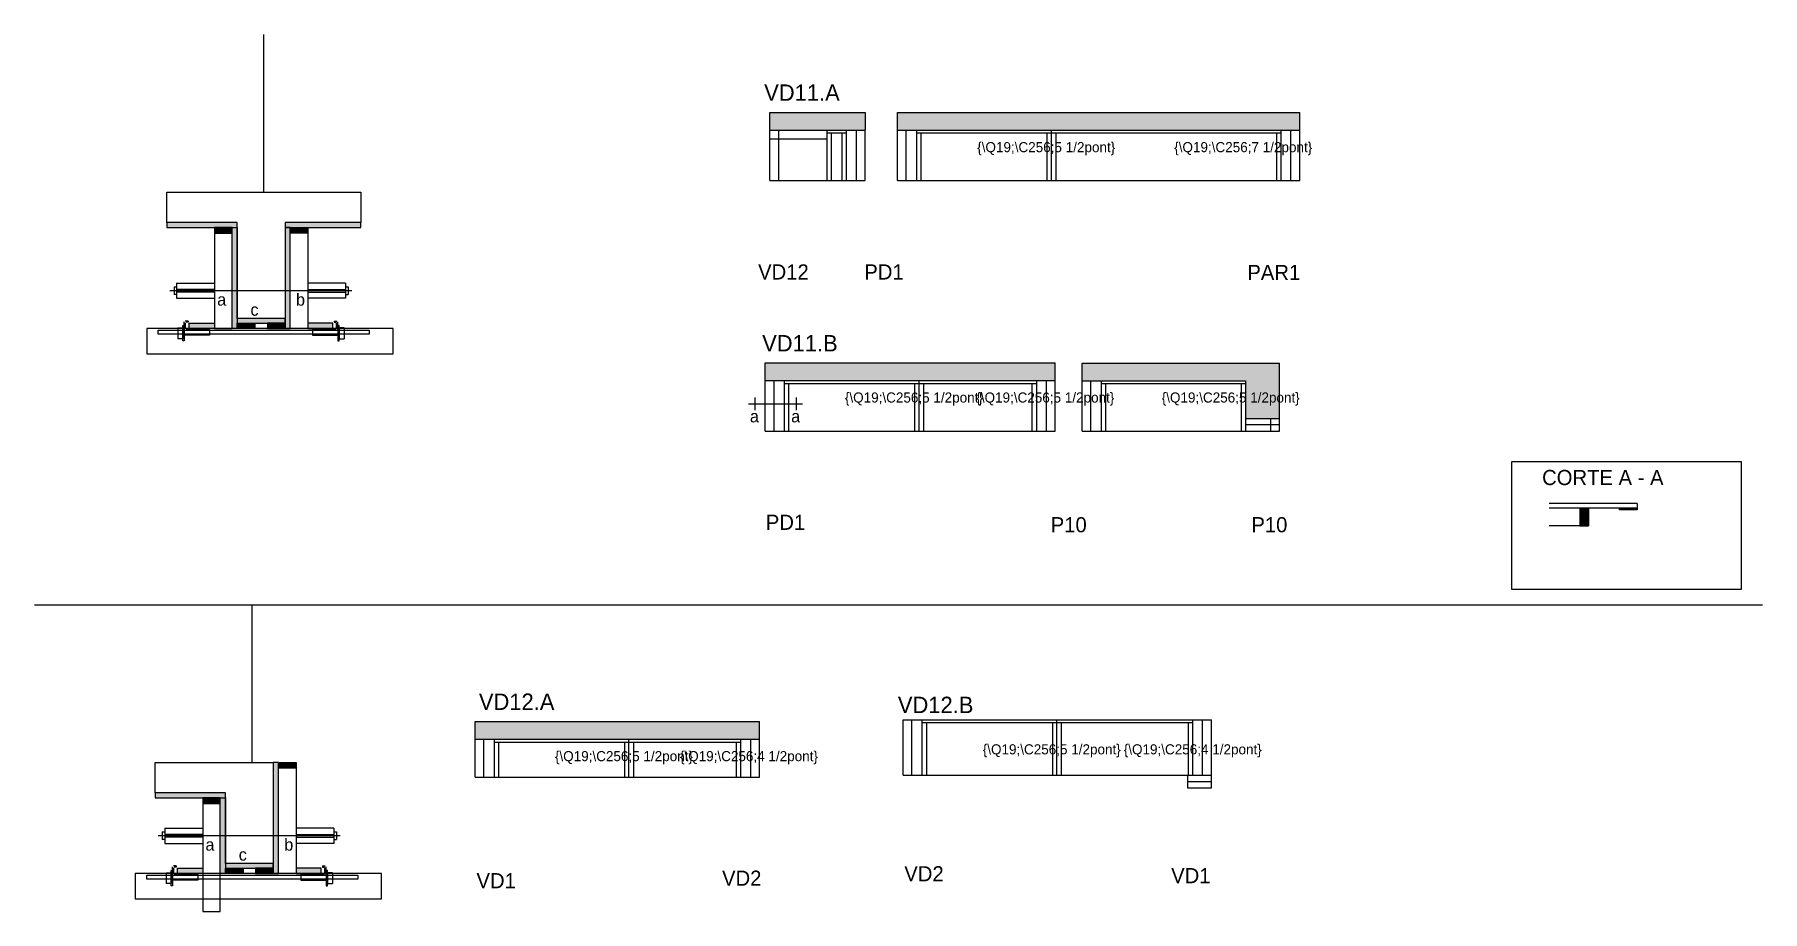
# Model space of a CAD drawing. Header units: metres. Extents: x 4978 to 6348, y 1783 to 2478.
import ezdxf

# ---------------------------------------------------------------- set-up
doc = ezdxf.new("R2010")
doc.units = ezdxf.units.M
for name, color, linetype in [('5', 7, 'Continuous'), ('barrote', 7, 'Continuous'), ('CONCRETO', 7, 'Continuous'), ('COTA', 7, 'Continuous'), ('Cotas', 7, 'Continuous'), ('detalhes', 7, 'Continuous'), ('Hachura', 7, 'Continuous'), ('Madeira', 7, 'Continuous'), ('NOMENCLATURA', 7, 'Continuous'), ('Painéis', 7, 'Continuous'), ('presilha', 7, 'Continuous'), ('SARR_2.2x7', 7, 'Continuous'), ('SARR_3.5x7', 7, 'Continuous'), ('SCO-___-LAJ', 7, 'Continuous'), ('TENSOR', 7, 'Continuous'), ('texto', 7, 'Continuous'), ('TEXTO PILAR', 7, 'Continuous'), ('Texto Seção', 7, 'Continuous')]:
    doc.layers.add(name, color=color, linetype=linetype)

msp = doc.modelspace()

# ---------------------------------------------------------------- hatches: boundary and pattern name
at = {"layer": 'COTA'}
h = msp.add_hatch(color=7, dxfattribs=at)
h.dxf.hatch_style = 1
h.paths.add_polyline_path([(5636.3, 2416), (5560.8, 2416), (5560.8, 2402), (5636.3, 2402), (5636.3, 2416)])
h = msp.add_hatch(color=7, dxfattribs=at)
h.dxf.hatch_style = 1
h.paths.add_polyline_path([(5980.9, 2402), (5980.9, 2416), (5980.9, 2416), (5661.9, 2416), (5661.9, 2416), (5661.9, 2402), (5661.9, 2402), (5980.9, 2402)])
h = msp.add_hatch(color=7, dxfattribs=at)
h.dxf.hatch_style = 1
h.paths.add_polyline_path([(5787, 2203.5), (5787, 2217.5), (5787, 2217.5), (5557, 2217.5), (5557, 2217.5), (5557, 2203.5), (5557, 2203.5), (5787, 2203.5)])
h = msp.add_hatch(color=7, dxfattribs=at)
h.dxf.hatch_style = 1
h.paths.add_polyline_path([(5808.3, 2217.4), (5808.3, 2203.4), (5808.3, 2203.4), (5937.8, 2203.4), (5937.8, 2203.4), (5937.8, 2173.4), (5937.8, 2173.4), (5964.8, 2173.4), (5964.8, 2173.4), (5964.8, 2217.4), (5964.8, 2217.4), (5808.3, 2217.4)])
h = msp.add_hatch(color=7, dxfattribs=at)
h.dxf.hatch_style = 1
h.paths.add_polyline_path([(5552.5, 1919.3), (5552.5, 1933.3), (5552.5, 1933.3), (5327, 1933.3), (5327, 1933.3), (5327, 1919.3), (5327, 1919.3), (5552.5, 1919.3)])
at = {"layer": 'Hachura'}
h = msp.add_hatch(color=7, dxfattribs=at)
h.dxf.hatch_style = 1
h.paths.add_polyline_path([(5138.3, 2324.7), (5138.3, 2328.7), (5138.3, 2328.7), (5082.7, 2328.7), (5082.7, 2328.7), (5082.7, 2324.7), (5082.7, 2324.7), (5138.3, 2324.7)])
h = msp.add_hatch(color=7, dxfattribs=at)
h.dxf.hatch_style = 1
h.paths.add_polyline_path([(5134.3, 2320.3), (5134.3, 2324.7), (5134.3, 2324.7), (5120.3, 2324.7), (5120.3, 2324.7), (5120.3, 2320.3), (5120.3, 2320.3), (5134.3, 2320.3)])
h = msp.add_hatch(color=7, dxfattribs=at)
h.dxf.hatch_style = 1
h.paths.add_polyline_path([(5138.3, 2324.7), (5134.3, 2324.7), (5134.3, 2324.7), (5134.3, 2244.7), (5134.3, 2244.7), (5138.3, 2244.7), (5138.3, 2244.7), (5138.3, 2324.7)])
h = msp.add_hatch(color=7, dxfattribs=at)
h.dxf.hatch_style = 1
h.paths.add_polyline_path([(5236.3, 2324.7), (5236.3, 2328.7), (5236.3, 2328.7), (5176.3, 2328.7), (5176.3, 2328.7), (5176.3, 2324.7), (5176.3, 2324.7), (5236.3, 2324.7)])
h = msp.add_hatch(color=7, dxfattribs=at)
h.dxf.hatch_style = 1
h.paths.add_polyline_path([(5180.3, 2324.7), (5176.3, 2324.7), (5176.3, 2324.7), (5176.3, 2244.7), (5176.3, 2244.7), (5180.3, 2244.7), (5180.3, 2244.7), (5180.3, 2324.7)])
h = msp.add_hatch(color=7, dxfattribs=at)
h.dxf.hatch_style = 1
h.paths.add_polyline_path([(5180.3, 2320.3), (5180.3, 2324.7), (5180.3, 2324.7), (5194.3, 2324.7), (5194.3, 2324.7), (5194.3, 2320.3), (5194.3, 2320.3), (5180.3, 2320.3)])
h = msp.add_hatch(color=7, dxfattribs=at)
h.dxf.hatch_style = 1
h.paths.add_polyline_path([(5100.3, 2244.7), (5100.3, 2249.1), (5100.3, 2249.1), (5120.3, 2249.1), (5120.3, 2249.1), (5120.3, 2244.7), (5120.3, 2244.7), (5100.3, 2244.7)])
h = msp.add_hatch(color=7, dxfattribs=at)
h.dxf.hatch_style = 1
h.paths.add_polyline_path([(5176.3, 2249.1), (5176.3, 2252.7), (5176.3, 2252.7), (5138.3, 2252.7), (5138.3, 2252.7), (5138.3, 2249.1), (5138.3, 2249.1), (5176.3, 2249.1)])
h = msp.add_hatch(color=7, dxfattribs=at)
h.dxf.hatch_style = 1
h.paths.add_polyline_path([(5138.3, 2244.7), (5138.3, 2249.1), (5138.3, 2249.1), (5152.3, 2249.1), (5152.3, 2249.1), (5152.3, 2244.7), (5152.3, 2244.7), (5138.3, 2244.7)])
h = msp.add_hatch(color=7, dxfattribs=at)
h.dxf.hatch_style = 1
h.paths.add_polyline_path([(5176.3, 2244.7), (5176.3, 2249.1), (5176.3, 2249.1), (5162.3, 2249.1), (5162.3, 2249.1), (5162.3, 2244.7), (5162.3, 2244.7), (5176.3, 2244.7)])
h = msp.add_hatch(color=7, dxfattribs=at)
h.dxf.hatch_style = 1
h.paths.add_polyline_path([(5214.3, 2244.7), (5214.3, 2249.1), (5214.3, 2249.1), (5194.3, 2249.1), (5194.3, 2249.1), (5194.3, 2244.7), (5194.3, 2244.7), (5214.3, 2244.7)])
h = msp.add_hatch(color=7, dxfattribs=at)
h.dxf.hatch_style = 1
h.paths.add_polyline_path([(6209.9, 2102.5), (6202.9, 2102.5), (6202.9, 2088.5), (6209.9, 2088.5), (6209.9, 2102.5)])
h = msp.add_hatch(color=7, dxfattribs=at)
h.dxf.hatch_style = 1
h.paths.add_polyline_path([(6234.3, 2102.5), (6234.3, 2101.1), (6234.3, 2101.1), (6248.3, 2101.1), (6248.3, 2101.1), (6248.3, 2102.5), (6248.3, 2102.5), (6234.3, 2102.5)])
h = msp.add_hatch(color=7, dxfattribs=at)
h.dxf.hatch_style = 1
h.paths.add_polyline_path([(5171, 1900.8), (5167, 1900.8), (5167, 1900.8), (5167, 1812.8), (5167, 1812.8), (5171, 1812.8), (5171, 1812.8), (5171, 1900.8)])
h = msp.add_hatch(color=7, dxfattribs=at)
h.dxf.hatch_style = 1
h.paths.add_polyline_path([(5171, 1896.4), (5171, 1900.8), (5171, 1900.8), (5185, 1900.8), (5185, 1900.8), (5185, 1896.4), (5185, 1896.4), (5171, 1896.4)])
h = msp.add_hatch(color=7, dxfattribs=at)
h.dxf.hatch_style = 1
h.paths.add_polyline_path([(5129, 1872.8), (5129, 1876.8), (5129, 1876.8), (5073.4, 1876.8), (5073.4, 1876.8), (5073.4, 1872.8), (5073.4, 1872.8), (5129, 1872.8)])
h = msp.add_hatch(color=7, dxfattribs=at)
h.dxf.hatch_style = 1
h.paths.add_polyline_path([(5125, 1868.4), (5125, 1872.8), (5125, 1872.8), (5111, 1872.8), (5111, 1872.8), (5111, 1868.4), (5111, 1868.4), (5125, 1868.4)])
h = msp.add_hatch(color=7, dxfattribs=at)
h.dxf.hatch_style = 1
h.paths.add_polyline_path([(5129, 1872.8), (5125, 1872.8), (5125, 1872.8), (5125, 1812.8), (5125, 1812.8), (5129, 1812.8), (5129, 1812.8), (5129, 1872.8)])
h = msp.add_hatch(color=7, dxfattribs=at)
h.dxf.hatch_style = 1
h.paths.add_polyline_path([(5091, 1812.8), (5091, 1817.2), (5091, 1817.2), (5111, 1817.2), (5111, 1817.2), (5111, 1812.8), (5111, 1812.8), (5091, 1812.8)])
h = msp.add_hatch(color=7, dxfattribs=at)
h.dxf.hatch_style = 1
h.paths.add_polyline_path([(5167, 1817.2), (5167, 1820.8), (5167, 1820.8), (5129, 1820.8), (5129, 1820.8), (5129, 1817.2), (5129, 1817.2), (5167, 1817.2)])
h = msp.add_hatch(color=7, dxfattribs=at)
h.dxf.hatch_style = 1
h.paths.add_polyline_path([(5129, 1812.8), (5129, 1817.2), (5129, 1817.2), (5143, 1817.2), (5143, 1817.2), (5143, 1812.8), (5143, 1812.8), (5129, 1812.8)])
h = msp.add_hatch(color=7, dxfattribs=at)
h.dxf.hatch_style = 1
h.paths.add_polyline_path([(5167, 1812.8), (5167, 1817.2), (5167, 1817.2), (5153, 1817.2), (5153, 1817.2), (5153, 1812.8), (5153, 1812.8), (5167, 1812.8)])
h = msp.add_hatch(color=7, dxfattribs=at)
h.dxf.hatch_style = 1
h.paths.add_polyline_path([(5205, 1812.8), (5205, 1817.2), (5205, 1817.2), (5185, 1817.2), (5185, 1817.2), (5185, 1812.8), (5185, 1812.8), (5205, 1812.8)])

# ---------------------------------------------------------------- linework, layer by layer
at = {"color": 7, "lineweight": 25}
for p, q in [((5088.3, 2277.7), (5088.3, 2271.7)), ((5088.3, 2277.7), (5090.3, 2277.7)), ((5090.3, 2280.7), (5090.3, 2268.7)), ((5090.3, 2280.7), (5120.3, 2280.7)), ((5120.3, 2275.7), (5090.3, 2275.7)), ((5224.3, 2280.7), (5194.3, 2280.7)), ((5194.3, 2275.7), (5224.3, 2275.7)), ((5224.3, 2280.7), (5224.3, 2268.7)), ((5224.3, 2277.7), (5226.3, 2277.7)), ((5226.3, 2277.7), (5226.3, 2271.7)), ((5090.3, 2271.7), (5088.3, 2271.7)), ((5120.3, 2273.7), (5090.3, 2273.7)), ((5090.3, 2268.7), (5120.3, 2268.7)), ((5194.3, 2273.7), (5224.3, 2273.7)), ((5224.3, 2268.7), (5194.3, 2268.7)), ((5224.3, 2271.7), (5226.3, 2271.7)), ((5079, 1845.8), (5079, 1839.8)), ((5079, 1845.8), (5081, 1845.8)), ((5081, 1839.8), (5079, 1839.8)), ((5081, 1848.8), (5081, 1836.8)), ((5081, 1848.8), (5111, 1848.8)), ((5111, 1843.8), (5081, 1843.8)), ((5111, 1841.8), (5081, 1841.8)), ((5081, 1836.8), (5111, 1836.8)), ((5215, 1848.8), (5185, 1848.8)), ((5185, 1843.8), (5215, 1843.8)), ((5185, 1841.8), (5215, 1841.8)), ((5215, 1836.8), (5185, 1836.8)), ((5215, 1848.8), (5215, 1836.8)), ((5215, 1845.8), (5217, 1845.8)), ((5215, 1839.8), (5217, 1839.8)), ((5217, 1845.8), (5217, 1839.8))]:
    msp.add_line(p, q, dxfattribs=at)
at = {"layer": 'barrote', "color": 7, "lineweight": 25}
for points in [[(5066.8, 2224.7), (5262, 2224.7), (5262, 2244.7), (5066.8, 2244.7)], [(5057.6, 1792.8), (5252.7, 1792.8), (5252.7, 1812.8), (5057.6, 1812.8)]]:
    msp.add_lwpolyline(points, close=True, dxfattribs=at)
at = {"layer": 'CONCRETO', "color": 7, "lineweight": 25}
for points in [[(5082.7, 2328.7), (5082.7, 2352.7), (5236.3, 2352.7), (5236.3, 2328.7), (5176.3, 2328.7), (5176.3, 2252.7), (5138.3, 2252.7), (5138.3, 2328.7)], [(5073.4, 1876.8), (5073.4, 1900.8), (5167, 1900.8), (5167, 1872.8), (5167, 1872.8), (5167, 1820.8), (5129, 1820.8), (5129, 1876.8)]]:
    msp.add_lwpolyline(points, close=True, dxfattribs=at)
at = {"layer": 'COTA', "color": 7, "lineweight": 25}
for p, q in [((5560.8, 2402), (5560.8, 2416)), ((5560.8, 2416), (5636.3, 2416)), ((5636.3, 2416), (5636.3, 2402)), ((5661.9, 2402), (5661.9, 2416)), ((5661.9, 2416), (5980.9, 2416)), ((5980.9, 2402), (5980.9, 2416)), ((5557, 2203.5), (5557, 2217.5)), ((5557, 2217.5), (5787, 2217.5)), ((5787, 2203.5), (5787, 2217.5)), ((5808.3, 2203.4), (5808.3, 2217.4)), ((5808.3, 2217.4), (5964.8, 2217.4)), ((5964.8, 2173.4), (5964.8, 2217.4)), ((4977.7, 2025.8), (6347.7, 2025.8)), ((5327, 1919.3), (5327, 1933.3)), ((5327, 1933.3), (5552.5, 1933.3)), ((5552.5, 1919.3), (5552.5, 1933.3))]:
    msp.add_line(p, q, dxfattribs=at)
at = {"layer": 'Cotas', "color": 7, "lineweight": 25}
msp.add_lwpolyline([(6149, 2139.5), (6330.9, 2139.5), (6330.9, 2038), (6149, 2038)], close=True, dxfattribs=at)
at = {"layer": 'Defpoints', "color": 7, "lineweight": 25}
for p, q in [((5159.5, 2352.7), (5159.5, 2477.7)), ((5150.2, 1900.8), (5150.2, 2025.8))]:
    msp.add_line(p, q, dxfattribs=at)
at = {"layer": 'Madeira', "color": 7, "lineweight": 25}
for points in [[(5134.3, 2320.3), (5134.3, 2324.7), (5120.3, 2324.7), (5120.3, 2320.3)], [(5134.3, 2324.7), (5120.3, 2324.7), (5120.3, 2244.7), (5134.3, 2244.7)], [(5180.3, 2320.3), (5180.3, 2324.7), (5194.3, 2324.7), (5194.3, 2320.3)], [(5180.3, 2324.7), (5194.3, 2324.7), (5194.3, 2244.7), (5180.3, 2244.7)], [(5100.3, 2244.7), (5100.3, 2249.1), (5120.3, 2249.1), (5120.3, 2244.7)], [(5138.3, 2244.7), (5138.3, 2249.1), (5152.3, 2249.1), (5152.3, 2244.7)], [(5176.3, 2244.7), (5176.3, 2249.1), (5162.3, 2249.1), (5162.3, 2244.7)], [(5214.3, 2244.7), (5214.3, 2249.1), (5194.3, 2249.1), (5194.3, 2244.7)], [(6209.9, 2088.5), (6209.9, 2102.5), (6202.9, 2102.5), (6202.9, 2088.5)], [(6234.3, 2102.5), (6248.3, 2102.5), (6248.3, 2101.1), (6234.3, 2101.1)], [(5171, 1896.4), (5171, 1900.8), (5185, 1900.8), (5185, 1896.4)], [(5171, 1900.8), (5185, 1900.8), (5185, 1812.8), (5171, 1812.8)], [(5125, 1868.4), (5125, 1872.8), (5111, 1872.8), (5111, 1868.4)], [(5125, 1872.8), (5111, 1872.8), (5111, 1782.8), (5125, 1782.8)], [(5091, 1812.8), (5091, 1817.2), (5111, 1817.2), (5111, 1812.8)], [(5129, 1812.8), (5129, 1817.2), (5143, 1817.2), (5143, 1812.8)], [(5167, 1812.8), (5167, 1817.2), (5153, 1817.2), (5153, 1812.8)], [(5205, 1812.8), (5205, 1817.2), (5185, 1817.2), (5185, 1812.8)]]:
    msp.add_lwpolyline(points, close=True, dxfattribs=at)
msp.add_lwpolyline([(6209.9, 2102.5), (6209.9, 2088.5), (6178.5, 2088.5)], dxfattribs=at)
at = {"layer": 'NOMENCLATURA', "color": 7, "lineweight": 25}
for p, q in [((5543.9, 2185.1), (5586.6, 2185.1)), ((5548.9, 2190.1), (5548.9, 2180.1)), ((5581.6, 2190.1), (5581.6, 2180.1))]:
    msp.add_line(p, q, dxfattribs=at)
at = {"layer": 'Painéis', "color": 7, "lineweight": 25}
for p, q in [((5560.8, 2402), (5636.3, 2402)), ((5560.8, 2362), (5560.8, 2402)), ((5636.3, 2362), (5636.3, 2402)), ((5661.9, 2402), (5980.9, 2402)), ((5661.9, 2362), (5661.9, 2402)), ((5783.9, 2362), (5783.9, 2402)), ((5980.9, 2362), (5980.9, 2402)), ((5560.8, 2362), (5636.3, 2362)), ((5661.9, 2362), (5980.9, 2362)), ((5557, 2203.5), (5787, 2203.5)), ((5557, 2163.5), (5557, 2203.5)), ((5679, 2163.5), (5679, 2203.5)), ((5787, 2163.5), (5787, 2203.5)), ((5808.3, 2203.4), (5937.8, 2203.4)), ((5808.3, 2163.4), (5808.3, 2203.4)), ((5937.8, 2203.4), (5937.8, 2173.4)), ((5937.8, 2173.4), (5964.8, 2173.4)), ((5964.8, 2163.4), (5964.8, 2173.4)), ((5557, 2163.5), (5787, 2163.5)), ((5808.3, 2163.4), (5964.8, 2163.4)), ((6248.3, 2106.1), (6178.5, 2106.1)), ((6248.3, 2102.5), (6178.5, 2102.5)), ((6248.3, 2106.1), (6248.3, 2101.1)), ((5666.3, 1934.8), (5910.8, 1934.8)), ((5666.3, 1890.8), (5666.3, 1934.8)), ((5788.3, 1890.8), (5788.3, 1934.8)), ((5910.8, 1880.8), (5910.8, 1934.8)), ((5327, 1919.3), (5552.5, 1919.3)), ((5327, 1889.3), (5327, 1919.3)), ((5449, 1889.3), (5449, 1919.3)), ((5552.5, 1889.3), (5552.5, 1919.3)), ((5666.3, 1890.8), (5891.8, 1890.8)), ((5891.8, 1890.8), (5891.8, 1880.8)), ((5327, 1889.3), (5552.5, 1889.3)), ((5891.8, 1880.8), (5910.8, 1880.8))]:
    msp.add_line(p, q, dxfattribs=at)
for points in [[(5138.3, 2324.7), (5138.3, 2328.7), (5082.7, 2328.7), (5082.7, 2324.7)], [(5134.3, 2324.7), (5138.3, 2324.7), (5138.3, 2244.7), (5134.3, 2244.7)], [(5236.3, 2324.7), (5236.3, 2328.7), (5176.3, 2328.7), (5176.3, 2324.7)], [(5180.3, 2324.7), (5176.3, 2324.7), (5176.3, 2244.7), (5180.3, 2244.7)], [(5176.3, 2249.1), (5176.3, 2252.7), (5138.3, 2252.7), (5138.3, 2249.1)], [(5171, 1900.8), (5167, 1900.8), (5167, 1812.8), (5171, 1812.8)], [(5129, 1872.8), (5129, 1876.8), (5073.4, 1876.8), (5073.4, 1872.8)], [(5125, 1872.8), (5129, 1872.8), (5129, 1812.8), (5125, 1812.8)], [(5167, 1817.2), (5167, 1820.8), (5129, 1820.8), (5129, 1817.2)]]:
    msp.add_lwpolyline(points, close=True, dxfattribs=at)
at = {"layer": 'presilha', "color": 7, "lineweight": 25}
for p, q in [((5095.4, 2247.1), (5096.4, 2247.1)), ((5095.4, 2235.1), (5095.4, 2247.1)), ((5096.4, 2243.8), (5096.4, 2250)), ((5096.4, 2247.1), (5096.4, 2235.1)), ((5099.4, 2250.7), (5097.2, 2250.7)), ((5097.4, 2244.5), (5097.4, 2249.4)), ((5099.4, 2249.7), (5097.8, 2249.7)), ((5099.4, 2250.7), (5099.4, 2249.7)), ((5215.2, 2250.7), (5215.2, 2249.7)), ((5215.2, 2250.7), (5217.4, 2250.7)), ((5215.2, 2249.7), (5216.8, 2249.7)), ((5217.2, 2244.5), (5217.2, 2249.4)), ((5218.2, 2243.8), (5218.2, 2250)), ((5219.2, 2247.1), (5218.2, 2247.1)), ((5218.2, 2247.1), (5218.2, 2235.1)), ((5219.2, 2235.1), (5219.2, 2247.1)), ((5091.4, 2245.4), (5095.4, 2245.4)), ((5091.4, 2245.4), (5091.4, 2236.7)), ((5095.4, 2236.7), (5091.4, 2236.7)), ((5095.4, 2245.4), (5095.4, 2236.7)), ((5096.4, 2235.1), (5095.4, 2235.1)), ((5116.4, 2239.5), (5096.4, 2239.5)), ((5116.4, 2244.1), (5097.8, 2244.1)), ((5116.4, 2244.1), (5116.4, 2239.5)), ((5198.2, 2244.1), (5198.2, 2239.5)), ((5198.2, 2244.1), (5216.8, 2244.1)), ((5198.2, 2239.5), (5218.2, 2239.5)), ((5218.2, 2235.1), (5219.2, 2235.1)), ((5223.2, 2245.4), (5219.2, 2245.4)), ((5219.2, 2245.4), (5219.2, 2236.7)), ((5219.2, 2236.7), (5223.2, 2236.7)), ((5223.2, 2245.4), (5223.2, 2236.7)), ((5082.1, 1813.5), (5086.1, 1813.5)), ((5082.1, 1813.5), (5082.1, 1804.9)), ((5086.1, 1815.2), (5087.1, 1815.2)), ((5086.1, 1803.2), (5086.1, 1815.2)), ((5086.1, 1813.5), (5086.1, 1804.9)), ((5087.1, 1812), (5087.1, 1818.1)), ((5087.1, 1815.2), (5087.1, 1803.2)), ((5090.1, 1818.9), (5087.9, 1818.9)), ((5088.1, 1812.6), (5088.1, 1817.5)), ((5090.1, 1817.9), (5088.5, 1817.9)), ((5107.1, 1812.2), (5088.5, 1812.2)), ((5090.1, 1818.9), (5090.1, 1817.9)), ((5107.1, 1812.2), (5107.1, 1807.6)), ((5188.9, 1812.2), (5188.9, 1807.6)), ((5188.9, 1812.2), (5207.5, 1812.2)), ((5205.9, 1818.9), (5205.9, 1817.9)), ((5205.9, 1818.9), (5208.1, 1818.9)), ((5205.9, 1817.9), (5207.5, 1817.9)), ((5207.9, 1812.6), (5207.9, 1817.5)), ((5208.9, 1812), (5208.9, 1818.1)), ((5209.9, 1815.2), (5208.9, 1815.2)), ((5208.9, 1815.2), (5208.9, 1803.2)), ((5209.9, 1803.2), (5209.9, 1815.2)), ((5213.9, 1813.5), (5209.9, 1813.5)), ((5209.9, 1813.5), (5209.9, 1804.9)), ((5213.9, 1813.5), (5213.9, 1804.9)), ((5086.1, 1804.9), (5082.1, 1804.9)), ((5087.1, 1803.2), (5086.1, 1803.2)), ((5107.1, 1807.6), (5087.1, 1807.6)), ((5188.9, 1807.6), (5208.9, 1807.6)), ((5208.9, 1803.2), (5209.9, 1803.2)), ((5209.9, 1804.9), (5213.9, 1804.9))]:
    msp.add_line(p, q, dxfattribs=at)
at = {"layer": 'SARR_2.2x7', "color": 7, "lineweight": 25}
for p, q in [((5567.8, 2362), (5567.8, 2402)), ((5605.8, 2399.8), (5621.3, 2399.8)), ((5629.3, 2362), (5629.3, 2402)), ((5668.9, 2362), (5668.9, 2402)), ((5676.9, 2399.8), (5783.9, 2399.8)), ((5783.9, 2399.8), (5965.9, 2399.8)), ((5973.9, 2362), (5973.9, 2402)), ((5560.8, 2395), (5605.8, 2395)), ((5564, 2163.5), (5564, 2203.5)), ((5572, 2201.3), (5679, 2201.3)), ((5679, 2201.3), (5772, 2201.3)), ((5780, 2163.5), (5780, 2203.5)), ((5815.3, 2163.4), (5815.3, 2203.4)), ((5823.3, 2201.2), (5937.8, 2201.2)), ((5964.8, 2168.4), (5937.8, 2168.4)), ((5957.8, 2163.4), (5957.8, 2173.4)), ((5673.3, 1890.8), (5673.3, 1934.8)), ((5681.3, 1932.6), (5788.3, 1932.6)), ((5788.3, 1932.6), (5895.8, 1932.6)), ((5903.8, 1890.8), (5903.8, 1934.8)), ((5334, 1889.3), (5334, 1919.3)), ((5545.5, 1889.3), (5545.5, 1919.3)), ((5342, 1917.1), (5449, 1917.1)), ((5449, 1917.1), (5537.5, 1917.1)), ((5891.8, 1890.8), (5910.8, 1890.8)), ((5891.8, 1885.8), (5910.8, 1885.8))]:
    msp.add_line(p, q, dxfattribs=at)
at = {"layer": 'SARR_3.5x7', "color": 7, "lineweight": 25}
for p, q in [((5605.8, 2402), (5605.8, 2362)), ((5609.3, 2399.8), (5609.3, 2362)), ((5617.8, 2399.8), (5617.8, 2362)), ((5621.3, 2402), (5621.3, 2362)), ((5676.9, 2402), (5676.9, 2362)), ((5680.4, 2399.8), (5680.4, 2362)), ((5780.4, 2399.8), (5780.4, 2362)), ((5787.4, 2399.8), (5787.4, 2362)), ((5962.4, 2399.8), (5962.4, 2362)), ((5965.9, 2402), (5965.9, 2362)), ((5572, 2203.5), (5572, 2163.5)), ((5575.5, 2201.3), (5575.5, 2163.5)), ((5675.5, 2201.3), (5675.5, 2163.5)), ((5682.5, 2201.3), (5682.5, 2163.5)), ((5768.5, 2201.3), (5768.5, 2163.5)), ((5772, 2203.5), (5772, 2163.5)), ((5823.3, 2203.4), (5823.3, 2163.4)), ((5826.8, 2201.2), (5826.8, 2163.4)), ((5934.3, 2201.2), (5934.3, 2163.4)), ((5937.8, 2203.4), (5937.8, 2163.4)), ((5681.3, 1934.8), (5681.3, 1890.8)), ((5684.8, 1932.6), (5684.8, 1890.8)), ((5784.8, 1932.6), (5784.8, 1890.8)), ((5791.8, 1932.6), (5791.8, 1890.8)), ((5892.3, 1932.6), (5892.3, 1890.8)), ((5895.8, 1934.8), (5895.8, 1890.8)), ((5342, 1919.3), (5342, 1889.3)), ((5537.5, 1919.3), (5537.5, 1889.3)), ((5345.5, 1917.1), (5345.5, 1889.3)), ((5445.5, 1917.1), (5445.5, 1889.3)), ((5452.5, 1917.1), (5452.5, 1889.3)), ((5534, 1917.1), (5534, 1889.3))]:
    msp.add_line(p, q, dxfattribs=at)
at = {"layer": 'SCO-___-LAJ', "color": 7, "lineweight": 25}
for points in [[(5075.8, 2243.4), (5243.1, 2243.4), (5243.1, 2240.2), (5075.8, 2240.2)], [(5066.6, 1811.5), (5233.9, 1811.5), (5233.9, 1808.3), (5066.6, 1808.3)]]:
    msp.add_lwpolyline(points, close=True, dxfattribs=at)
at = {"layer": 'TENSOR', "color": 7, "lineweight": 25}
for p, q in [((5229.3, 2274.7), (5085, 2274.7)), ((5220, 1842.8), (5075.7, 1842.8))]:
    msp.add_line(p, q, dxfattribs=at)

# ---------------------------------------------------------------- texts
at = {"layer": '5', "color": 7, "lineweight": 25}
for s, p in [('VD12', (5551.4, 2283.6)), ('PD1', (5635.6, 2283.6)), ('PAR1', (5939.3, 2283.2)), ('PD1', (5557.5, 2085.2)), ('P10', (5783.4, 2083.3)), ('P10', (5942.5, 2083.3)), ('VD1', (5328.1, 1801.2)), ('VD2', (5522.8, 1803.2)), ('VD2', (5667.3, 1806.7)), ('VD1', (5878.9, 1805.2))]:
    msp.add_text(s, height=12, dxfattribs=at).set_placement(p)
at = {"layer": 'detalhes', "color": 7, "lineweight": 25}
for s, p in [('a', (5122.5, 2262.9)), ('c', (5148.9, 2254.9)), ('b', (5185, 2262.9)), ('a', (5544.9, 2170.4)), ('a', (5577.6, 2170.4)), ('a', (5113.2, 1831)), ('b', (5175.7, 1831)), ('c', (5139.6, 1823.1))]:
    msp.add_text(s, height=9.6, dxfattribs=at).set_placement(p)
at = {"layer": 'texto', "color": 7, "lineweight": 25}
for s, p in [('{\\Q19;\\C256;5 1/2pont}', (5725.1, 2384.5)), ('{\\Q19;\\C256;7 1/2pont}', (5881.3, 2384.5)), ('{\\Q19;\\C256;5 1/2pont}', (5620.2, 2186.1)), ('{\\Q19;\\C256;5 1/2pont}', (5724.4, 2186.1)), ('{\\Q19;\\C256;5 1/2pont}', (5871.4, 2186.1)), ('{\\Q19;\\C256;5 1/2pont}', (5390.3, 1901.9)), ('{\\Q19;\\C256;4 1/2pont}', (5489.4, 1901.9)), ('{\\Q19;\\C256;5 1/2pont}', (5729.5, 1907.3)), ('{\\Q19;\\C256;4 1/2pont}', (5841.3, 1907.3))]:
    msp.add_text(s, height=8, dxfattribs=at).set_placement(p)
at = {"layer": 'TEXTO PILAR', "color": 7, "lineweight": 25}
msp.add_text('CORTE A - A', height=12, dxfattribs=at).set_placement((6173, 2120.7))
at = {"layer": 'Texto Seção', "color": 7, "lineweight": 25}
for s, p in [('VD11.A', (5556.2, 2425.2)), ('VD11.B', (5554.6, 2226.6)), ('VD12.A', (5330, 1942.5)), ('VD12.B', (5662.2, 1940))]:
    msp.add_text(s, height=13, dxfattribs=at).set_placement(p)

doc.saveas('drawing.dxf')
